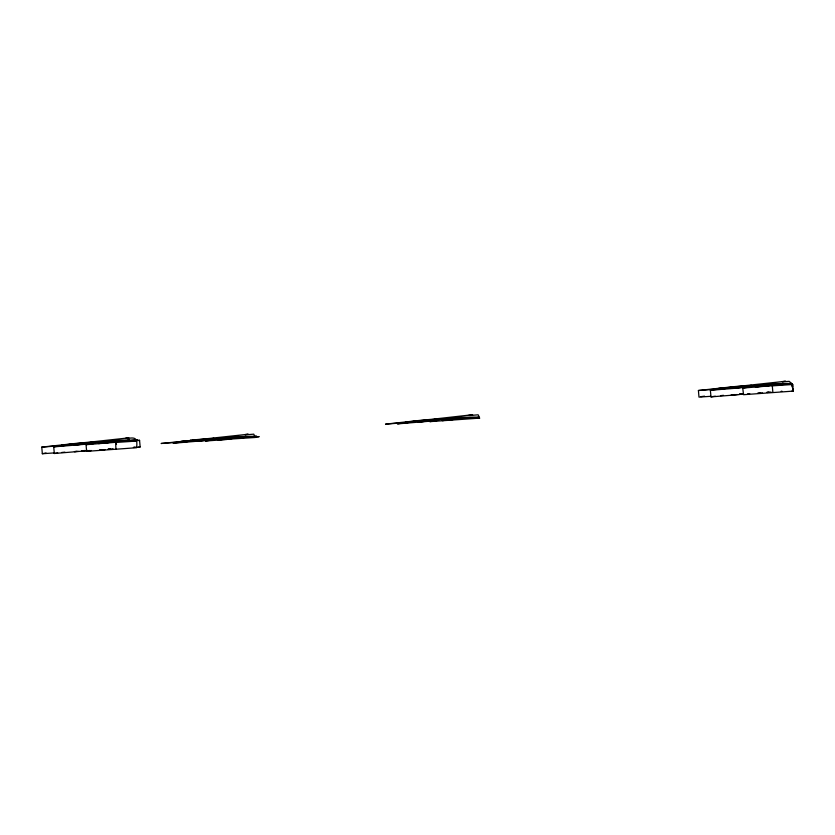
<?xml version="1.0" encoding="UTF-8"?>
<svg xmlns="http://www.w3.org/2000/svg" width="835" height="835" viewBox="0 0 835 835"><rect width="100%" height="100%" fill="white"/><g stroke="black" fill="none" stroke-linecap="round" stroke-linejoin="round"><path stroke-width="1.25" d="M125.688 438.448C132.462 438.302 138.266 435.15 136.585 447.717L87.184 451.317L86.61 451.265L86.057 444.627L93.269 443.583L53.764 446.892L55.59 446.537A27.858 0.637 -4.9 0 1 58.064 446.224L69.368 445.003L41.771 447.132L42.334 453.729L54.212 452.914M86.61 451.265L91.401 450.514M792.248 387.148L791.966 383.839L789.983 384.142A34.517 0.783 -4.9 0 0 789.482 384.267L792.686 384.507L793.25 391.104L743.547 394.704L742.722 388.024L749.934 386.97L730.489 388.411L741.261 387.534M132.744 440.953L139.101 440.504A34.277 0.783 -4.9 0 0 139.57 440.358L140.155 446.934A34.277 0.783 -4.9 0 1 139.664 447.101L133.391 447.476A34.694 0.783 -4.9 0 1 133.84 447.362L135.04 447.153M140.134 446.955L140.144 446.913A25.77 0.585 -4.9 0 0 139.758 446.861L138.944 446.85M132.744 440.922L132.828 440.87A34.694 0.783 -4.9 0 1 133.276 440.755L139.195 440.254A25.77 0.585 -4.9 0 1 139.581 440.306M476.493 417.928L476.576 417.886A34.705 0.783 -4.9 0 1 476.994 417.782L479.426 417.427L466.901 418.293M41.75 447.101L76.455 443.333A94.167 2.14 -4.9 0 1 89.136 442.174L128.903 437.853L125.855 438.208M42.314 453.697L46.061 452.987M710.867 396.301L698.989 397.116L698.415 390.488L733.12 386.72A94.167 2.14 -4.9 0 1 745.791 385.561L785.568 381.251L782.52 381.595M442.352 420.558L458.655 418.867L442.487 420.569M53.711 446.871L54.327 453.499L90.159 450.503M54.275 453.468L56.164 453.134A27.858 0.637 -4.9 0 1 57.73 452.935M739.309 394.611L710.992 396.886L710.366 390.258L712.255 389.924A27.858 0.637 -4.9 0 1 714.729 389.621L726.033 388.39L698.425 390.519M710.94 396.865L712.819 396.531A27.858 0.637 -4.9 0 1 715.292 396.218M116.211 449.063C115.387 447.727 115.846 438.187 116.493 444.47M772.866 392.46L772.302 385.853L772.939 385.645L742.712 388.056M242.515 437.634L256.721 436.267L234.906 436.59L220.45 438.198A84.596 1.921 -4.9 0 1 217.517 438.511L211.996 439.127L242.181 437.31A59.327 1.346 -4.9 0 1 242.734 437.342L242.755 437.582M467.151 418.231L467.12 418.001A59.327 1.346 -4.9 0 0 466.567 417.97L453.614 418.826L454.866 418.638M193.146 441.391L214.157 439.408L204.648 440.181M99.741 450.023L102.34 449.658M700.795 396.656L704.542 396.166M455.169 418.596L457.079 418.262L436.34 419.786L441.903 419.17A84.596 1.921 -4.9 0 0 444.836 418.846L459.292 417.249L477.85 417.103M757.71 393.212L760.351 392.888M771.039 392.043L767.146 392.502M435.766 420.777L437.018 420.6L397.45 423.888L399.339 423.554A27.858 0.637 -4.9 0 1 401.812 423.241L413.116 422.019L385.509 424.138L420.203 420.349A94.167 2.14 -4.9 0 1 432.885 419.18L468.32 415.204M749.736 393.692L748.066 393.901M435.202 420.85L429.806 421.644L479.77 418.126L476.524 417.98M113.028 448.823L108.216 449.345M76.83 451.328L74.398 451.62L78.219 451.349M245.219 434.565L248.266 434.221L208.489 438.532A94.167 2.14 -4.9 0 0 195.818 439.69L190.432 440.191M469.604 415.225L472.652 414.87L468.404 415.225M735.092 394.548L731.053 395.018L737.284 394.537M61.696 452.486L64.89 452.142M781.946 391.208L781.174 391.291M723.496 395.331L720.501 395.644M227.016 439.106L234.259 438.218L217.987 439.888L255.385 437.467L253.746 434.158L248.371 434.607M763.555 385.895L755.289 386.929L761.969 386.365M763.534 386.208L771.571 385.248L762.741 386.292M81.579 450.827L85.055 450.493M226.995 439.471L205.4 441.026L212.299 439.951L173.127 443.26L174.953 442.894A27.858 0.637 -4.9 0 1 177.427 442.592L188.731 441.36L161.124 443.489L198.406 439.721A48.409 1.096 -4.9 0 1 202.874 439.314L214.125 438.406L207.33 439.168A33.859 0.772 -4.9 0 1 203.542 439.544L195.421 440.306A38.911 0.887 -4.9 0 1 190.296 440.755L180.851 441.517L190.756 440.431M108.174 449.032L110.293 448.823M744.841 387.2L751.458 386.459L741.95 387.21M739.664 387.419L743.975 387.283M105.106 449.647L99.814 450.128M740.227 394.026L743.651 393.963M739.528 394.089L742.534 394.297M762.532 392.961L757.909 393.389M738.745 388.004L710.428 390.289M87.884 450.493L81.496 451.067M204.878 440.421L193.229 441.402M747.972 393.786L748.932 393.692M766.958 392.22L768.92 392.033M791.966 383.839L779.65 384.737L780.036 384.371A59.327 1.346 -4.9 0 0 779.483 384.34L749.298 386.156L754.819 385.54A85.817 1.952 -4.9 0 0 758.483 385.144L772.208 383.62L791.496 383.422L791.684 385.624M741.824 394.13L739.058 394.381M742.513 393.807L743.327 393.734M472.756 415.266L478.131 414.807L479.207 416.999L478.246 417.072M792.686 384.507L772.302 385.853M136.021 441.11L115.637 442.466M247.692 434.67L245.072 434.816M471.493 415.371L469.489 415.475M791.987 390.957L793.25 391.104M116.274 442.247L86.13 444.69M782.353 381.835L789.221 381.344L791.496 383.422M792.467 384.309L792.655 386.511M792.843 388.703L793.031 390.905M791.653 383.568L791.851 385.77M127.713 440.348L137.368 439.899L122.964 441.339L123.371 440.984A59.327 1.346 -4.9 0 0 122.818 440.953L92.643 442.769L98.154 442.153A85.817 1.952 -4.9 0 0 101.828 441.757L115.314 440.243L129.55 439.972L127.755 440.327M258.944 436.684L258.881 436.736A34.485 0.783 -4.9 0 1 258.464 436.862L252.191 437.227A34.694 0.783 -4.9 0 1 252.629 437.112L258.558 436.621A25.77 0.585 -4.9 0 1 258.933 436.674L258.944 436.684M114.906 441.851L98.624 443.531L114.906 441.851M94.772 442.049L87.967 442.811A33.859 0.772 -4.9 0 1 84.189 443.187L76.068 443.949A38.911 0.887 -4.9 0 1 70.944 444.397L61.498 445.159L79.043 443.364A48.409 1.096 -4.9 0 1 83.51 442.957L94.772 442.049M438.511 419.066L431.716 419.828A33.859 0.772 -4.9 0 1 427.938 420.203L419.817 420.955A38.911 0.887 -4.9 0 1 414.682 421.414L405.299 422.176L422.792 420.37A48.409 1.096 -4.9 0 1 427.259 419.974L438.511 419.066M751.427 385.446L744.632 386.208A33.859 0.772 -4.9 0 1 740.843 386.574L732.723 387.336A38.911 0.887 -4.9 0 1 727.598 387.784L718.152 388.546L735.708 386.751A48.409 1.096 -4.9 0 1 740.175 386.355L751.427 385.446M73.824 445.024L94.793 443.061L73.824 445.024M417.573 422.04L438.542 420.068L417.667 422.019"/></g></svg>
